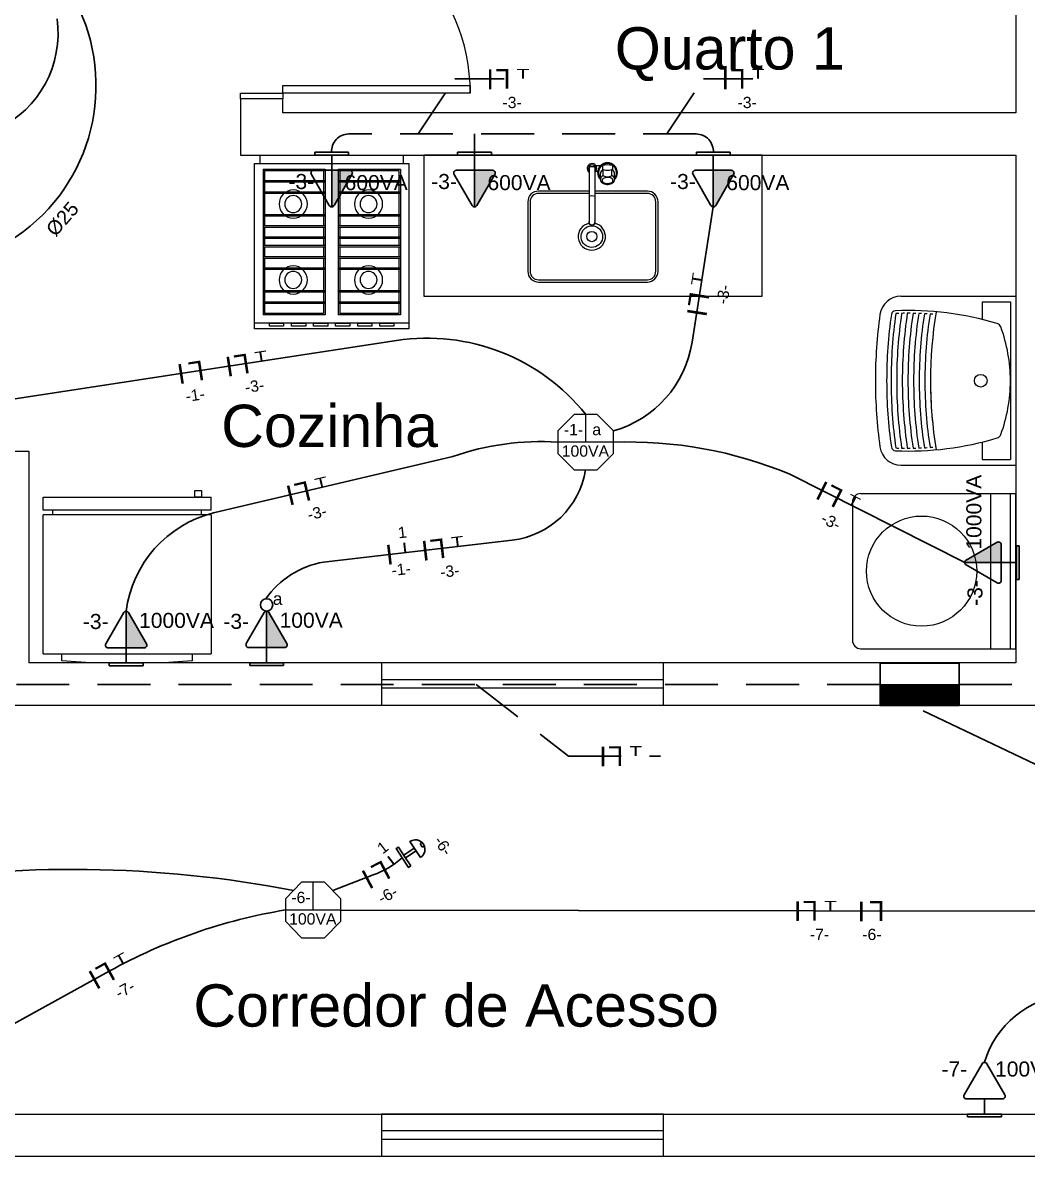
# Model space of a CAD drawing. Header units: millimetres. Extents: x 40 to 176, y -32 to 59.
# Drawn here: x 63.749 to 67.311, y 5.882 to 9.902 of the extents above; entities that cross this region are included whole.
import ezdxf
from ezdxf.enums import TextEntityAlignment as Align

# ---------------------------------------------------------------- set-up
doc = ezdxf.new("R2010")
doc.units = ezdxf.units.MM
doc.linetypes.add('HIDDEN', pattern=[0.375, 0.25, -0.125])
doc.layers.get('0').update_dxf_attribs({"lineweight": 30})
for name, color, linetype in [('1 - Circuitos', 7, 'Continuous'), ('22 - Textos', 7, 'Continuous'), ('5 - Identificadores', 7, 'Continuous'), ('7 - Eletroduto', 6, 'Continuous'), ('8 - Pontos de iluminação', 5, 'Continuous'), ('9 - Pontos de Tomadas', 240, 'Continuous')]:
    doc.layers.add(name, color=color, linetype=linetype)
for name, color, linetype, lineweight in [('21 - Portas', 251, 'Continuous', 9), ('3 - Cozinha', 160, 'Continuous', 20), ('4 - Edificação', 8, 'Continuous', 20), ('6 - Legenda', 7, 'Continuous', 25)]:
    doc.layers.add(name, color=color, linetype=linetype, lineweight=lineweight)
doc.styles.add('Arial0', font='arial.ttf', dxfattribs={"height": 3.14658})
doc.styles.add('SEACAD_Arial', font='arial.ttf')
doc.styles.get("Standard").update_dxf_attribs({"font": 'arial.ttf'})
doc.styles.add('TEXTO_NOMEQUADRO', font='arial.ttf')

# ---------------------------------------------------------------- blocks, each defined once
blk = doc.blocks.new('CO-F4PB')
for p, q in [((0.2535, 0), (-0.2535, 0)), ((0.2535, 0), (-0.2535, 0)), ((-0.2535, 0), (-0.2535, -0.03)), ((0.2535, -0.03), (0.2535, 0)), ((-0.2735, -0.03), (-0.2735, -0.596)), ((0.2735, -0.03), (-0.2735, -0.03)), ((0.2735, -0.596), (0.2735, -0.03)), ((-0.2435, -0.05), (-0.2435, -0.566)), ((-0.0235, -0.05), (-0.2435, -0.05)), ((-0.0285, -0.055), (-0.2385, -0.055)), ((-0.2385, -0.055), (-0.2385, -0.09)), ((-0.0285, -0.055), (-0.0285, -0.09)), ((-0.0235, -0.05), (-0.0235, -0.566)), ((0.0235, -0.05), (0.0235, -0.566)), ((0.2435, -0.05), (0.0235, -0.05)), ((0.2385, -0.055), (0.0285, -0.055)), ((0.0285, -0.055), (0.0285, -0.09)), ((0.2385, -0.055), (0.2385, -0.09)), ((0.2435, -0.05), (0.2435, -0.566)), ((-0.0235, -0.09), (-0.2435, -0.09)), ((-0.0235, -0.095), (-0.2435, -0.095)), ((-0.2385, -0.095), (-0.2385, -0.13)), ((-0.0285, -0.095), (-0.0285, -0.13)), ((0.2435, -0.09), (0.0235, -0.09)), ((0.2435, -0.095), (0.0235, -0.095)), ((0.0285, -0.095), (0.0285, -0.13)), ((0.2385, -0.095), (0.2385, -0.13)), ((-0.0235, -0.13), (-0.2435, -0.13)), ((-0.0235, -0.135), (-0.2435, -0.135)), ((-0.2385, -0.135), (-0.2385, -0.21)), ((-0.0285, -0.135), (-0.0285, -0.21)), ((0.2435, -0.13), (0.0235, -0.13)), ((0.2435, -0.135), (0.0235, -0.135)), ((0.0285, -0.135), (0.0285, -0.21)), ((0.2385, -0.135), (0.2385, -0.21)), ((-0.0235, -0.21), (-0.2435, -0.21)), ((-0.0235, -0.215), (-0.2435, -0.215)), ((-0.2385, -0.215), (-0.2385, -0.25)), ((-0.0285, -0.215), (-0.0285, -0.25)), ((0.2435, -0.21), (0.0235, -0.21)), ((0.2435, -0.215), (0.0235, -0.215)), ((0.0285, -0.215), (0.0285, -0.25)), ((0.2385, -0.215), (0.2385, -0.25)), ((-0.0235, -0.25), (-0.2435, -0.25)), ((-0.0235, -0.255), (-0.2435, -0.255)), ((-0.2385, -0.255), (-0.2385, -0.29)), ((-0.0285, -0.255), (-0.0285, -0.29)), ((0.2435, -0.25), (0.0235, -0.25)), ((0.2435, -0.255), (0.0235, -0.255)), ((0.0285, -0.255), (0.0285, -0.29)), ((0.2385, -0.255), (0.2385, -0.29)), ((-0.0235, -0.29), (-0.2435, -0.29)), ((-0.0235, -0.295), (-0.2435, -0.295)), ((-0.2435, -0.321), (-0.0235, -0.321)), ((-0.2385, -0.295), (-0.2385, -0.321)), ((-0.0285, -0.295), (-0.0285, -0.321)), ((0.2435, -0.29), (0.0235, -0.29)), ((0.2435, -0.295), (0.0235, -0.295)), ((0.0235, -0.321), (0.2435, -0.321)), ((0.0285, -0.295), (0.0285, -0.321)), ((0.2385, -0.295), (0.2385, -0.321)), ((-0.2435, -0.326), (-0.0235, -0.326)), ((-0.2435, -0.361), (-0.0235, -0.361)), ((-0.2385, -0.326), (-0.2385, -0.361)), ((-0.0285, -0.326), (-0.0285, -0.361)), ((0.0235, -0.326), (0.2435, -0.326)), ((0.0235, -0.361), (0.2435, -0.361)), ((0.0285, -0.326), (0.0285, -0.361)), ((0.2385, -0.326), (0.2385, -0.361)), ((-0.2435, -0.366), (-0.0235, -0.366)), ((-0.2435, -0.401), (-0.0235, -0.401)), ((-0.2385, -0.366), (-0.2385, -0.401)), ((-0.0285, -0.366), (-0.0285, -0.401)), ((0.0235, -0.366), (0.2435, -0.366)), ((0.0235, -0.401), (0.2435, -0.401)), ((0.0285, -0.366), (0.0285, -0.401)), ((0.2385, -0.366), (0.2385, -0.401)), ((-0.2435, -0.406), (-0.0235, -0.406)), ((-0.2385, -0.406), (-0.2385, -0.481)), ((-0.0285, -0.406), (-0.0285, -0.481)), ((0.0235, -0.406), (0.2435, -0.406)), ((0.0285, -0.406), (0.0285, -0.481)), ((0.2385, -0.406), (0.2385, -0.481)), ((-0.2435, -0.481), (-0.0235, -0.481)), ((0.0235, -0.481), (0.2435, -0.481)), ((-0.2435, -0.486), (-0.0235, -0.486)), ((-0.2435, -0.521), (-0.0235, -0.521)), ((-0.2385, -0.486), (-0.2385, -0.521)), ((-0.0285, -0.486), (-0.0285, -0.521)), ((0.0235, -0.486), (0.2435, -0.486)), ((0.0235, -0.521), (0.2435, -0.521)), ((0.0285, -0.486), (0.0285, -0.521)), ((0.2385, -0.486), (0.2385, -0.521)), ((-0.2435, -0.526), (-0.0235, -0.526)), ((-0.2385, -0.526), (-0.2385, -0.561)), ((-0.2385, -0.561), (-0.0285, -0.561)), ((-0.0285, -0.526), (-0.0285, -0.561)), ((0.0235, -0.526), (0.2435, -0.526)), ((0.0285, -0.526), (0.0285, -0.561)), ((0.0285, -0.561), (0.2385, -0.561)), ((0.2385, -0.526), (0.2385, -0.561)), ((-0.2735, -0.596), (0.2735, -0.596)), ((-0.2735, -0.596), (-0.2735, -0.616)), ((-0.2435, -0.566), (-0.0235, -0.566)), ((0.0235, -0.566), (0.2435, -0.566)), ((0.2735, -0.616), (0.2735, -0.596)), ((-0.2735, -0.616), (0.2735, -0.616))]:
    blk.add_line(p, q)
for points in [[(-0.2204, -0.606), (-0.1704, -0.606), (-0.1704, -0.596), (-0.2204, -0.596)], [(-0.1422, -0.606), (-0.0922, -0.606), (-0.0922, -0.596), (-0.1422, -0.596)], [(-0.0641, -0.606), (-0.0141, -0.606), (-0.0141, -0.596), (-0.0641, -0.596)], [(0.0141, -0.606), (0.0641, -0.606), (0.0641, -0.596), (0.0141, -0.596)], [(0.0922, -0.606), (0.1422, -0.606), (0.1422, -0.596), (0.0922, -0.596)], [(0.1704, -0.606), (0.2204, -0.606), (0.2204, -0.596), (0.1704, -0.596)]]:
    blk.add_lwpolyline(points, close=True)
for centre, radius in [((-0.1308, -0.1735), 0.05), ((-0.1308, -0.1735), 0.03), ((0.1362, -0.1735), 0.05), ((0.1362, -0.1735), 0.03), ((-0.1308, -0.4425), 0.05), ((0.1362, -0.4425), 0.05), ((-0.1308, -0.4425), 0.03), ((0.1362, -0.4425), 0.03)]:
    blk.add_circle(centre, radius)
blk = doc.blocks.new('DUPLEX320PL')
for p, q in [((-0.058, -0.1246), (-0.058, -0.6181)), ((-0.058, -0.1246), (0.538, -0.1246)), ((0.538, -0.6181), (0.538, -0.1246)), ((0.538, -0.6181), (-0.058, -0.6181)), ((0.538, -0.6338), (-0.058, -0.6338)), ((-0.058, -0.6338), (-0.058, -0.6799)), ((-0.023, -0.6181), (-0.023, -0.6338)), ((0.503, -0.6338), (0.503, -0.6181)), ((0.538, -0.6338), (0.538, -0.6799)), ((-0.058, -0.6799), (0.538, -0.6799))]:
    blk.add_line(p, q)
blk.add_lwpolyline([(0.4713, -0.1246), (0.4713, -0.1005), (0.3713, -0.0932), (0.1087, -0.0932), (0.0087, -0.1005), (0.0087, -0.1246)])
blk.add_lwpolyline([(0.4797, -0.6799), (0.4797, -0.7042), (0.5039, -0.7042), (0.5039, -0.6799)], close=True)
blk = doc.blocks.new('TANQUE-02')
for p, q in [((-0.2995, 0), (0.2995, 0)), ((-0.2995, -0.4081), (-0.2995, 0)), ((0.2995, -0.4081), (0.2995, 0)), ((-0.2795, -0.02), (0.2795, -0.02)), ((-0.2795, -0.12), (-0.2795, -0.02)), ((0.2795, -0.12), (0.2795, -0.02)), ((-0.2795, -0.12), (-0.2174, -0.12)), ((0.2174, -0.12), (0.2795, -0.12))]:
    blk.add_line(p, q)
blk.add_circle((0, -0.1252), 0.0225)
for centre, radius, start, end in [((0, -0.5709), 0.5511, 90, 110.2384), ((0, -0.5709), 0.5511, 69.7616, 90), ((0.8453, -0.3818), 1.0945, 163.278, 182.4053), ((-0.1837, -0.0726), 0.02, 110.2384, 163.278), ((0.1837, -0.0726), 0.02, 16.722, 69.7616), ((-0.8453, -0.3818), 1.0945, 357.5947, 16.722), ((0, 1.2149), 1.518, 260.7226, 279.2774), ((0.8453, -0.3818), 1.0845, 176.4604, 176.9911), ((0.8453, -0.3818), 1.0845, 175.4, 175.93), ((0, 1.2149), 1.538, 261.1569, 270), ((0, 1.2149), 1.518, 270, 279.2774), ((0, 1.2149), 1.538, 270, 278.8431), ((-0.8453, -0.3818), 1.0845, 4.07, 4.6), ((-0.8453, -0.3818), 1.0845, 3.0089, 3.5396), ((0.8453, -0.3818), 1.0845, 178.5864, 179.1193), ((0.8453, -0.3818), 1.0845, 177.5224, 178.0541), ((0, 1.2149), 1.578, 261.3053, 270), ((0, 1.2149), 1.558, 261.2252, 270), ((0, 1.2149), 1.558, 270, 278.7748), ((0, 1.2149), 1.578, 270, 278.6947), ((-0.8453, -0.3818), 1.0845, 1.9459, 2.4776), ((-0.8453, -0.3818), 1.0845, 0.8807, 1.4136), ((0.8453, -0.3818), 1.0845, 179.6527, 180.1868), ((0, 1.2149), 1.618, 261.4997, 270), ((0.8453, -0.3818), 1.0845, 180.7216, 181.2572), ((0, 1.2149), 1.598, 261.3969, 270), ((0, 1.2149), 1.598, 270, 278.6031), ((0, 1.2149), 1.618, 270, 278.5003), ((-0.8453, -0.3818), 1.0845, 358.7428, 359.2784), ((-0.8453, -0.3818), 1.0845, 359.8132, 0.3473), ((-0.2245, -0.4081), 0.075, 180, 262.0805), ((-0.2332, -0.4271), 0.015, 182.4053, 261.8717), ((0, 1.2149), 1.638, 261.6133, 270), ((0.8453, -0.3818), 1.0845, 181.7934, 182.3305), ((0, 1.2149), 1.658, 261.7373, 270), ((0, 1.2058), 1.6644, 261.8717, 270), ((0, 1.2149), 1.638, 270, 278.3867), ((0, 1.2149), 1.658, 270, 278.2627), ((0, 1.2058), 1.6644, 270, 278.1283), ((0.2245, -0.4081), 0.075, 277.9195, 0), ((0.2332, -0.4271), 0.015, 278.1283, 357.5947), ((-0.8453, -0.3818), 1.0845, 357.6695, 358.2066), ((0, 1.2058), 1.7044, 262.0805, 270), ((0, 1.2058), 1.7044, 270, 277.9195)]:
    blk.add_arc(centre, radius, start, end)
blk = doc.blocks.new('A$C1AD15EB6')
for p, q in [((0.55, 0.58), (0, 0.58)), ((0, 0.03), (0, 0.58)), ((0.55, 0.03), (0.55, 0.58)), ((0.55, 0.5606), (0, 0.5606)), ((0.55, 0.4906), (0, 0.4906)), ((0.03, 0), (0.52, 0))]:
    blk.add_line(p, q)
for centre, start, end in [((0.03, 0.03), 180, 270), ((0.52, 0.03), 270, 0)]:
    blk.add_arc(centre, 0.03, start, end)
blk = doc.blocks.new('CUBA-COZ-02')
for p, q in [((-0.0095, 0.2452), (-0.0095, 0.2275)), ((0.0105, 0.2452), (0.0105, 0.2275)), ((0.0146, 0.2516), (0.031, 0.2516)), ((0.0379, 0.2522), (0.0379, 0.2367)), ((0.0731, 0.2522), (0.0731, 0.2367)), ((-0.0095, 0.2275), (-0.0095, 0.0565)), ((0.0105, 0.2275), (0.0105, 0.0565)), ((0.0146, 0.2316), (0.0209, 0.2316)), ((0.0305, 0.2026), (0.0305, 0.2242)), ((0.0399, 0.2163), (0.0399, 0.2377)), ((0.0712, 0.2163), (0.0712, 0.2377)), ((0.0805, 0.2026), (0.0805, 0.2242)), ((-0.0095, 0.0565), (-0.0095, 0.0516)), ((0.0105, 0.0565), (0.0105, 0.0516))]:
    blk.add_line(p, q)
for points in [[(-0.0095, 0.1611), (-0.1889, 0.1611, 0.414214), (-0.2269, 0.1231), (-0.2269, -0.1231, 0.414214), (-0.1889, -0.1611), (0.1969, -0.1611, 0.414214), (0.2349, -0.1231), (0.2349, 0.1231, 0.414214), (0.1969, 0.1611), (0.0105, 0.1611)], [(-0.0095, 0.1531), (-0.1889, 0.1531, 0.414214), (-0.2189, 0.1231), (-0.2189, -0.1231, 0.414214), (-0.1889, -0.1531), (0.1969, -0.1531, 0.414214), (0.2269, -0.1231), (0.2269, 0.1231, 0.414214), (0.1969, 0.1531), (0.0105, 0.1531)]]:
    blk.add_lwpolyline(points, format="xyb")
blk.add_lwpolyline([(0.0105, 0.0367, -7.502529), (-0.0095, 0.037, -0.133288)], format="xyb", close=True)
at = {"linetype": 'Continuous'}
for points in [[(0.0391, 0.2375, 0), (0.0361, 0.2353, 0), (0.0337, 0.2328, 0), (0.032, 0.2301, 0), (0.0309, 0.2272, 0), (0.0305, 0.2242, 0)], [(0.0389, 0.2157, 0), (0.0359, 0.2135, 0), (0.0335, 0.2109, 0), (0.0318, 0.2081, 0), (0.0308, 0.2052, 0), (0.0305, 0.2021, 0)], [(0.0305, 0.2021, 0), (0.0311, 0.1989, 0), (0.0324, 0.1959, 0), (0.0345, 0.193, 0), (0.0373, 0.1905, 0), (0.0407, 0.1884, 0), (0.0446, 0.1867, 0), (0.0488, 0.1856, 0), (0.0533, 0.185, 0), (0.0578, 0.185, 0), (0.0623, 0.1856, 0), (0.0665, 0.1867, 0), (0.0704, 0.1884, 0), (0.0738, 0.1905, 0), (0.0766, 0.193, 0), (0.0786, 0.1959, 0), (0.08, 0.1989, 0), (0.0805, 0.2021, 0)], [(0.075, 0.199, 0), (0.0746, 0.2011, 0), (0.0734, 0.2032, 0), (0.0715, 0.2051, 0), (0.0689, 0.2067, 0), (0.0658, 0.208, 0), (0.0623, 0.209, 0), (0.0585, 0.2095, 0), (0.0545, 0.2096, 0), (0.0506, 0.2093, 0), (0.0469, 0.2085, 0), (0.0436, 0.2074, 0), (0.0407, 0.2059, 0), (0.0385, 0.2041, 0), (0.0369, 0.2022, 0), (0.0362, 0.2, 0), (0.0362, 0.1979, 0), (0.0369, 0.1958, 0), (0.0385, 0.1938, 0), (0.0407, 0.192, 0), (0.0436, 0.1905, 0), (0.0469, 0.1894, 0), (0.0506, 0.1886, 0), (0.0545, 0.1883, 0), (0.0585, 0.1884, 0), (0.0623, 0.1889, 0), (0.0658, 0.1899, 0), (0.0689, 0.1912, 0), (0.0715, 0.1928, 0), (0.0734, 0.1947, 0), (0.0746, 0.1968, 0), (0.075, 0.199, 0)], [(0.0805, 0.2242, 0), (0.0802, 0.2272, 0), (0.0791, 0.2301, 0), (0.0773, 0.2328, 0), (0.0749, 0.2353, 0), (0.0719, 0.2375, 0)], [(0.0805, 0.2026, 0), (0.0802, 0.2055, 0), (0.0791, 0.2084, 0), (0.0774, 0.2111, 0), (0.0751, 0.2136, 0), (0.0722, 0.2157, 0)]]:
    blk.add_polyline3d(points, dxfattribs=at)
blk.add_circle((0, 0), 0.0182)
for centre, radius, start, end in [((0.0005, 0.2416), 0.0173, 35.4187, 234.5813), ((0.0005, 0.2416), 0.0126, 322.2518, 217.7482), ((0.0005, 0.2242), 0.0233, 64.5555, 115.4445), ((0.0005, 0.2416), 0.0173, 324.5813, 35.4187), ((0.0555, 0.2266), 0.035, 315.5647, 224.4353), ((0.0555, 0.2266), 0.032, 321.3752, 218.6248), ((0.0555, 0.1725), 0.0816, 77.5382, 102.4618), ((0.0005, 0.2416), 0.0173, 305.4187, 324.5813), ((0.04, 0.214), 0.002, 63.9749, 122.1559), ((0.0401, 0.2358), 0.002, 74.314, 121.5675), ((0.0555, 0.2905), 0.0549, 254.3139, 285.6861), ((0.0555, 0.2459), 0.0335, 243.9749, 296.0251), ((0.0711, 0.214), 0.002, 57.8441, 116.0251), ((0.0709, 0.2358), 0.002, 58.4325, 105.6861), ((0.0005, 0.1207), 0.0233, 64.5555, 115.4445), ((0, 0), 0.0482, 101.3439, 77.3856), ((0.0005, 0.0516), 0.0112, 153.7208, 26.2792), ((0.0005, 0.0516), 0.01, 180, 0)]:
    blk.add_arc(centre, radius, start, end)
blk = doc.blocks.new('LAMPADA_TETO')
at = {"layer": '8 - Pontos de iluminação', "color": 5, "linetype": 'Continuous', "lineweight": 15, "true_color": 0x000005}
blk.add_lwpolyline([(0.0401, 0.0986), (-0.0412, 0.0986), (-0.0986, 0.0401), (-0.0986, -0.0395), (-0.0412, -0.098), (0.0401, -0.098), (0.0986, -0.0395), (0.0986, 0.0401)], close=True, dxfattribs=at)
for points in [[(0, 0), (0, 0.0986), (0, 0.0986)], [(0.0986, 0), (-0.0986, 0), (-0.0986, 0)]]:
    blk.add_lwpolyline(points, dxfattribs=at)
at = {"layer": '5 - Identificadores', "ltscale": 0.8}
blk.add_attdef('-N-', (-0.0775, 0.0247), '', height=0.04, dxfattribs=at)
at = {"layer": '5 - Identificadores', "ltscale": 0.8, "flags": 4}
blk.add_attdef('I', (0.0233, 0.025), '', height=0.04, dxfattribs=at)
blk.add_attdef('S-VA', text='', height=0.04, dxfattribs=at).set_placement((-0.0012, -0.0514), align=Align.CENTER)
blk = doc.blocks.new('TOMADA MEDIA')
at = {"layer": '9 - Pontos de Tomadas'}
h = blk.add_hatch(color=256, dxfattribs=at)
h.dxf.hatch_style = 1
h.paths.add_polyline_path([(0.0084, 0.1784, 0.268035), (0, 0.1833), (0, 0.0536), (0.0636, 0.0536, 0.577243), (0.072, 0.0682)])
for p, q in [((-0.072, 0.0682), (-0.0084, 0.1784)), ((-0.0084, 0.1784), (-0.072, 0.0682)), ((-0.0084, 0.1784), (-0.072, 0.0682)), ((0, 0.0536), (0, 0.1833)), ((0.072, 0.0682), (0.0084, 0.1784)), ((-0.0636, 0.0536), (0.0636, 0.0536)), ((0, 0.0536), (0, 0)), ((-0.06, -0.01), (-0.06, 0)), ((-0.06, 0), (0, 0)), ((0, 0), (0.06, 0)), ((0.06, 0), (0.06, -0.01)), ((0.06, -0.01), (-0.06, -0.01))]:
    blk.add_line(p, q, dxfattribs=at)
for centre, start, end in [((0, 0.1735), 29.9816, 150.0184), ((-0.0636, 0.0634), 150.0184, 270), ((0.0636, 0.0634), 270, 29.9816)]:
    blk.add_arc(centre, 0.00975, start, end, dxfattribs=at)
at = {"layer": '5 - Identificadores', "color": 7, "style": 'Arial0'}
for tag, p in [('-N-', (-0.1533, 0.1203)), ('VA', (0.046, 0.1242))]:
    blk.add_attdef(tag, p, '', height=0.0534, dxfattribs=at)
blk = doc.blocks.new('CIRCUITO_TOMADA')
at = {"layer": '1 - Circuitos', "color": 1}
blk.add_attdef('I', (-0.074, -0.0364), '', height=0.07, dxfattribs=at)
at = {"layer": '1 - Circuitos', "color": 5}
blk.add_attdef('L', (0.0122, 0.035), '', height=0.07, rotation=180, dxfattribs=at)
at = {"layer": '1 - Circuitos', "color": 7, "width": 1.5}
blk.add_attdef('T', (0.0337, 0.0003), '', height=0.035, dxfattribs=at)
at = {"layer": '5 - Identificadores', "ltscale": 0.8}
blk.add_attdef('-N-', (-0.0167, -0.1035), '', height=0.04, dxfattribs=at)
blk = doc.blocks.new('FASE_RETORNO')
at = {"layer": '1 - Circuitos', "color": 1}
blk.add_attdef('I', (-0.014, -0.0359), '', height=0.07, dxfattribs=at)
at = {"layer": '1 - Circuitos', "color": 3, "width": 1.5}
blk.add_attdef('I', (0.0462, 0.0004), '', height=0.035, dxfattribs=at)
at = {"layer": '5 - Identificadores', "ltscale": 0.8}
for tag, p in [('R', (0.0387, 0.0527)), ('-N-', (0.0004, -0.0772))]:
    blk.add_attdef(tag, p, '', height=0.04, dxfattribs=at)
blk = doc.blocks.new('CIRCUITO_LAMPADA')
at = {"layer": '1 - Circuitos', "color": 1}
blk.add_attdef('I', (-0.0831, -0.0365), '', height=0.07, dxfattribs=at)
at = {"layer": '1 - Circuitos', "color": 5}
blk.add_attdef('L', (0.0125, 0.035), '', height=0.07, rotation=180, dxfattribs=at)
at = {"layer": '5 - Identificadores', "ltscale": 0.8}
blk.add_attdef('-N-', (-0.066, -0.103), '', height=0.04, dxfattribs=at)
blk = doc.blocks.new('TOMADA BAIXA')
at = {"layer": '9 - Pontos de Tomadas'}
for p, q in [((-0.072, 0.0682), (-0.0084, 0.1784)), ((-0.0084, 0.1784), (-0.072, 0.0682)), ((-0.0084, 0.1784), (-0.072, 0.0682)), ((0.072, 0.0682), (0.0084, 0.1784)), ((-0.0636, 0.0536), (0.0636, 0.0536)), ((0, 0.0536), (0, 0)), ((-0.06, -0.01), (-0.06, 0)), ((-0.06, 0), (0, 0)), ((0, 0), (0.06, 0)), ((0.06, 0), (0.06, -0.01)), ((0.06, -0.01), (-0.06, -0.01))]:
    blk.add_line(p, q, dxfattribs=at)
for centre, start, end in [((0, 0.1735), 29.9816, 150.0184), ((-0.0636, 0.0634), 150.0184, 270), ((0.0636, 0.0634), 270, 29.9816)]:
    blk.add_arc(centre, 0.00975, start, end, dxfattribs=at)
at = {"layer": '5 - Identificadores', "color": 7, "style": 'Arial0'}
for tag, p in [('-N-', (-0.1524, 0.1329)), ('VA', (0.0376, 0.1329))]:
    blk.add_attdef(tag, p, '', height=0.0534, dxfattribs=at)
blk = doc.blocks.new('SENSOR_DE_PRESENCA')
at = {"layer": '8 - Pontos de iluminação'}
for p, q in [((-0.006, -0.0546), (-0.006, -0.01)), ((0.006, -0.0546), (0.006, -0.01))]:
    blk.add_line(p, q, dxfattribs=at)
blk.add_lwpolyline([(0.04, -0.01), (0.04, 0), (0, 0), (-0.04, 0), (-0.04, -0.01), (0, -0.01)], close=True, dxfattribs=at)
blk.add_lwpolyline([(0.0336, -0.0546), (-0.0336, -0.0546, 1.045949)], format="xyb", close=True, dxfattribs=at)
blk.add_arc((0, -0.0897), 0.01, 8.5544, 171.4456, dxfattribs=at)
at = {"layer": '5 - Identificadores', "ltscale": 0.8}
blk.add_attdef('-1-', (0.009, -0.1258), '', height=0.04, dxfattribs=at)
blk = doc.blocks.new('ELETODUTO')
at = {"layer": '6 - Legenda', "color": 142}
blk.add_attdef('Ø25', (-0.0734, -0.0854), '', height=0.05, dxfattribs=at)

msp = doc.modelspace()

# ---------------------------------------------------------------- linework, layer by layer
at = {"layer": '21 - Portas'}
for p, q in [((66.0208, 7.5723), (65.0208, 7.5723)), ((66.0208, 7.5423), (65.0208, 7.5423)), ((66.0208, 5.9723), (65.0208, 5.9723)), ((66.0208, 5.9423), (65.0208, 5.9423))]:
    msp.add_line(p, q, dxfattribs=at)
for points in [[(64.6708, 9.6323), (64.5208, 9.6323), (64.5208, 9.6523), (64.6708, 9.6523)], [(64.6708, 9.6523), (64.6708, 9.6786), (65.3358, 9.6786), (65.3358, 9.6523)], [(66.0208, 7.6323), (65.0208, 7.6323), (65.0208, 7.4823), (66.0208, 7.4823)], [(66.0208, 6.0323), (65.0208, 6.0323), (65.0208, 5.8823), (66.0208, 5.8823)]]:
    msp.add_lwpolyline(points, close=True, dxfattribs=at)
msp.add_arc((64.6708, 9.6523), 0.665, 360, 90, dxfattribs=at)
at = {"layer": '3 - Cozinha'}
msp.add_lwpolyline([(65.1708, 8.9323), (66.3708, 8.9323), (66.3708, 9.4323), (65.1708, 9.4323)], close=True, dxfattribs=at)
msp.add_circle((66.9361, 7.9573), 0.1953, dxfattribs=at)
at = {"layer": '4 - Edificação'}
for p, q in [((67.2708, 12.7323), (67.2708, 9.5823)), ((64.6708, 9.6323), (64.5208, 9.6323)), ((64.5208, 9.6323), (64.5208, 9.4323)), ((64.6708, 9.5823), (64.6708, 9.6323)), ((67.2708, 9.5823), (64.6708, 9.5823)), ((64.5208, 9.4323), (67.2708, 9.4323)), ((67.2708, 9.4323), (67.2708, 7.6323)), ((61.6208, 8.3823), (63.7708, 8.3823)), ((63.7708, 8.3823), (63.7708, 7.6323)), ((67.2708, 7.6323), (63.7708, 7.6323)), ((63.6208, 7.4823), (70.5408, 7.4823)), ((61.6708, 6.0323), (73.7708, 6.0323)), ((55.6708, 5.8823), (80.4208, 5.8823))]:
    msp.add_line(p, q, dxfattribs=at)
at = {"layer": '4 - Edificação', "color": 252}
msp.add_lwpolyline([(53.5708, 5.8823), (80.5708, 5.8823), (80.5708, 13.8823), (53.5708, 13.8823)], close=True, dxfattribs=at)
at = {"layer": '7 - Eletroduto', "linetype": 'HIDDEN', "ltscale": 0.7}
for p, q in [((65.1509, 9.5073), (65.2805, 9.7025)), ((65.2805, 9.7025), (65.5553, 9.7025)), ((66.0332, 9.5073), (66.1628, 9.7025)), ((66.1628, 9.7025), (66.4375, 9.7025))]:
    msp.add_line(p, q, dxfattribs=at)
at = {"layer": '7 - Eletroduto', "linetype": 'HIDDEN', "ltscale": 0.75}
for p, q in [((66.1368, 9.5073), (64.9043, 9.5073)), ((66.789, 7.5558), (62.7176, 7.5558)), ((65.3568, 7.5558), (65.6837, 7.3015)), ((67.0691, 7.5558), (70.3958, 7.5558)), ((65.6837, 7.3015), (66.0107, 7.3015))]:
    msp.add_line(p, q, dxfattribs=at)
at = {"layer": '7 - Eletroduto'}
for p, q in [((65.3506, 9.4323), (65.3506, 9.5073)), ((66.789, 7.5545), (67.0691, 7.5545)), ((64.8772, 6.7555), (67.6644, 6.7507))]:
    msp.add_line(p, q, dxfattribs=at)
at = {"layer": '7 - Eletroduto', "linetype": 'Continuous'}
for p, q in [((66.789, 7.5536), (66.7898, 7.5545)), ((66.789, 7.5526), (66.7908, 7.5545)), ((66.789, 7.5517), (66.7918, 7.5545)), ((66.789, 7.5507), (66.7928, 7.5545)), ((66.789, 7.5497), (66.7938, 7.5545)), ((66.789, 7.5487), (66.7948, 7.5545)), ((66.789, 7.5477), (66.7958, 7.5545)), ((66.789, 7.5467), (66.7968, 7.5545)), ((66.789, 7.5457), (66.7978, 7.5545)), ((66.789, 7.5447), (66.7988, 7.5545)), ((66.789, 7.5437), (66.7997, 7.5545)), ((66.789, 7.5427), (66.8007, 7.5545)), ((66.789, 7.5418), (66.8017, 7.5545)), ((66.789, 7.5408), (66.8027, 7.5545)), ((66.789, 7.5398), (66.8037, 7.5545)), ((66.789, 7.5388), (66.8047, 7.5545)), ((66.789, 7.5378), (66.8057, 7.5545)), ((66.789, 7.5368), (66.8067, 7.5545)), ((66.789, 7.5358), (66.8077, 7.5545)), ((66.789, 7.5348), (66.8087, 7.5545)), ((66.789, 7.5338), (66.8097, 7.5545)), ((66.789, 7.5328), (66.8106, 7.5545)), ((66.789, 7.5318), (66.8116, 7.5545)), ((66.789, 7.5309), (66.8126, 7.5545)), ((66.789, 7.5299), (66.8136, 7.5545)), ((66.789, 7.5289), (66.8146, 7.5545)), ((66.789, 7.5279), (66.8156, 7.5545)), ((66.789, 7.5269), (66.8166, 7.5545)), ((66.789, 7.5259), (66.8176, 7.5545)), ((66.789, 7.5249), (66.8186, 7.5545)), ((66.789, 7.5239), (66.8196, 7.5545)), ((66.789, 7.5229), (66.8205, 7.5545)), ((66.789, 7.5219), (66.8215, 7.5545)), ((66.789, 7.521), (66.8225, 7.5545)), ((66.789, 7.52), (66.8235, 7.5545)), ((66.789, 7.519), (66.8245, 7.5545)), ((66.789, 7.518), (66.8255, 7.5545)), ((66.789, 7.517), (66.8265, 7.5545)), ((66.789, 7.516), (66.8275, 7.5545)), ((66.789, 7.515), (66.8285, 7.5545)), ((66.789, 7.514), (66.8295, 7.5545)), ((66.789, 7.513), (66.8304, 7.5545)), ((66.789, 7.512), (66.8314, 7.5545)), ((66.789, 7.5111), (66.8324, 7.5545)), ((66.789, 7.5101), (66.8334, 7.5545)), ((66.789, 7.5091), (66.8344, 7.5545)), ((66.789, 7.5081), (66.8354, 7.5545)), ((66.789, 7.5071), (66.8364, 7.5545)), ((66.789, 7.5061), (66.8374, 7.5545)), ((66.789, 7.5051), (66.8384, 7.5545)), ((66.789, 7.5041), (66.8394, 7.5545)), ((66.789, 7.5031), (66.8403, 7.5545)), ((66.789, 7.5021), (66.8413, 7.5545)), ((66.789, 7.5012), (66.8423, 7.5545)), ((66.789, 7.5002), (66.8433, 7.5545)), ((66.789, 7.4992), (66.8443, 7.5545)), ((66.789, 7.4982), (66.8453, 7.5545)), ((66.789, 7.4972), (66.8463, 7.5545)), ((66.789, 7.4962), (66.8473, 7.5545)), ((66.789, 7.4952), (66.8483, 7.5545)), ((66.789, 7.4942), (66.8493, 7.5545)), ((66.789, 7.4932), (66.8503, 7.5545)), ((66.789, 7.4922), (66.8512, 7.5545)), ((66.789, 7.4912), (66.8522, 7.5545)), ((66.789, 7.4903), (66.8532, 7.5545)), ((66.789, 7.4893), (66.8542, 7.5545)), ((66.789, 7.4883), (66.8552, 7.5545)), ((66.789, 7.4873), (66.8562, 7.5545)), ((66.789, 7.4863), (66.8572, 7.5545)), ((66.789, 7.4853), (66.8582, 7.5545)), ((66.789, 7.4843), (66.8592, 7.5545)), ((66.789, 7.4833), (66.8602, 7.5545)), ((66.789, 7.4823), (66.8611, 7.5545)), ((66.789, 7.4813), (66.8621, 7.5545)), ((66.7894, 7.4808), (66.8631, 7.5545)), ((66.7904, 7.4808), (66.8641, 7.5545)), ((66.7914, 7.4808), (66.8651, 7.5545)), ((66.7924, 7.4808), (66.8661, 7.5545)), ((66.7934, 7.4808), (66.8671, 7.5545)), ((66.7944, 7.4808), (66.8681, 7.5545)), ((66.7954, 7.4808), (66.8691, 7.5545)), ((66.7964, 7.4808), (66.8701, 7.5545)), ((66.7973, 7.4808), (66.871, 7.5545)), ((66.7983, 7.4808), (66.872, 7.5545)), ((66.7993, 7.4808), (66.873, 7.5545)), ((66.8003, 7.4808), (66.874, 7.5545)), ((66.8013, 7.4808), (66.875, 7.5545)), ((66.8023, 7.4808), (66.876, 7.5545)), ((66.8033, 7.4808), (66.877, 7.5545)), ((66.8043, 7.4808), (66.878, 7.5545)), ((66.8053, 7.4808), (66.879, 7.5545)), ((66.8063, 7.4808), (66.88, 7.5545)), ((66.8073, 7.4808), (66.8809, 7.5545)), ((66.8082, 7.4808), (66.8819, 7.5545)), ((66.8092, 7.4808), (66.8829, 7.5545)), ((66.8102, 7.4808), (66.8839, 7.5545)), ((66.8112, 7.4808), (66.8849, 7.5545)), ((66.8122, 7.4808), (66.8859, 7.5545)), ((66.8132, 7.4808), (66.8869, 7.5545)), ((66.8142, 7.4808), (66.8879, 7.5545)), ((66.8152, 7.4808), (66.8889, 7.5545)), ((66.8162, 7.4808), (66.8899, 7.5545)), ((66.8172, 7.4808), (66.8908, 7.5545)), ((66.8181, 7.4808), (66.8918, 7.5545)), ((66.8191, 7.4808), (66.8928, 7.5545)), ((66.8201, 7.4808), (66.8938, 7.5545)), ((66.8211, 7.4808), (66.8948, 7.5545)), ((66.8221, 7.4808), (66.8958, 7.5545)), ((66.8231, 7.4808), (66.8968, 7.5545)), ((66.8241, 7.4808), (66.8978, 7.5545)), ((66.8251, 7.4808), (66.8988, 7.5545)), ((66.8261, 7.4808), (66.8998, 7.5545)), ((66.8271, 7.4808), (66.9008, 7.5545)), ((66.828, 7.4808), (66.9017, 7.5545)), ((66.829, 7.4808), (66.9027, 7.5545)), ((66.83, 7.4808), (66.9037, 7.5545)), ((66.831, 7.4808), (66.9047, 7.5545)), ((66.832, 7.4808), (66.9057, 7.5545)), ((66.833, 7.4808), (66.9067, 7.5545)), ((66.834, 7.4808), (66.9077, 7.5545)), ((66.835, 7.4808), (66.9087, 7.5545)), ((66.836, 7.4808), (66.9097, 7.5545)), ((66.837, 7.4808), (66.9107, 7.5545)), ((66.8379, 7.4808), (66.9116, 7.5545)), ((66.8389, 7.4808), (66.9126, 7.5545)), ((66.8399, 7.4808), (66.9136, 7.5545)), ((66.8409, 7.4808), (66.9146, 7.5545)), ((66.8419, 7.4808), (66.9156, 7.5545)), ((66.8429, 7.4808), (66.9166, 7.5545)), ((66.8439, 7.4808), (66.9176, 7.5545)), ((66.8449, 7.4808), (66.9186, 7.5545)), ((66.8459, 7.4808), (66.9196, 7.5545)), ((66.8469, 7.4808), (66.9206, 7.5545)), ((66.8479, 7.4808), (66.9215, 7.5545)), ((66.8488, 7.4808), (66.9225, 7.5545)), ((66.8498, 7.4808), (66.9235, 7.5545)), ((66.8508, 7.4808), (66.9245, 7.5545)), ((66.8518, 7.4808), (66.9255, 7.5545)), ((66.8528, 7.4808), (66.9265, 7.5545)), ((66.8538, 7.4808), (66.9275, 7.5545)), ((66.8548, 7.4808), (66.9285, 7.5545)), ((66.8558, 7.4808), (66.9295, 7.5545)), ((66.8568, 7.4808), (66.9305, 7.5545)), ((66.8578, 7.4808), (66.9314, 7.5545)), ((66.8587, 7.4808), (66.9324, 7.5545)), ((66.8597, 7.4808), (66.9334, 7.5545)), ((66.8607, 7.4808), (66.9344, 7.5545)), ((66.8617, 7.4808), (66.9354, 7.5545)), ((66.8627, 7.4808), (66.9364, 7.5545)), ((66.8637, 7.4808), (66.9374, 7.5545)), ((66.8647, 7.4808), (66.9384, 7.5545)), ((66.8657, 7.4808), (66.9394, 7.5545)), ((66.8667, 7.4808), (66.9404, 7.5545)), ((66.8677, 7.4808), (66.9414, 7.5545)), ((66.8686, 7.4808), (66.9423, 7.5545)), ((66.8696, 7.4808), (66.9433, 7.5545)), ((66.8706, 7.4808), (66.9443, 7.5545)), ((66.8716, 7.4808), (66.9453, 7.5545)), ((66.8726, 7.4808), (66.9463, 7.5545)), ((66.8736, 7.4808), (66.9473, 7.5545)), ((66.8746, 7.4808), (66.9483, 7.5545)), ((66.8756, 7.4808), (66.9493, 7.5545)), ((66.8766, 7.4808), (66.9503, 7.5545)), ((66.8776, 7.4808), (66.9513, 7.5545)), ((66.8785, 7.4808), (66.9522, 7.5545)), ((66.8795, 7.4808), (66.9532, 7.5545)), ((66.8805, 7.4808), (66.9542, 7.5545)), ((66.8815, 7.4808), (66.9552, 7.5545)), ((66.8825, 7.4808), (66.9562, 7.5545)), ((66.8835, 7.4808), (66.9572, 7.5545)), ((66.8845, 7.4808), (66.9582, 7.5545)), ((66.8855, 7.4808), (66.9592, 7.5545)), ((66.8865, 7.4808), (66.9602, 7.5545)), ((66.8875, 7.4808), (66.9612, 7.5545)), ((66.8885, 7.4808), (66.9621, 7.5545)), ((66.8894, 7.4808), (66.9631, 7.5545)), ((66.8904, 7.4808), (66.9641, 7.5545)), ((66.8914, 7.4808), (66.9651, 7.5545)), ((66.8924, 7.4808), (66.9661, 7.5545)), ((66.8934, 7.4808), (66.9671, 7.5545)), ((66.8944, 7.4808), (66.9681, 7.5545)), ((66.8954, 7.4808), (66.9691, 7.5545)), ((66.8964, 7.4808), (66.9701, 7.5545)), ((66.8974, 7.4808), (66.9711, 7.5545)), ((66.8984, 7.4808), (66.972, 7.5545)), ((66.8993, 7.4808), (66.973, 7.5545)), ((66.9003, 7.4808), (66.974, 7.5545)), ((66.9013, 7.4808), (66.975, 7.5545)), ((66.9023, 7.4808), (66.976, 7.5545)), ((66.9033, 7.4808), (66.977, 7.5545)), ((66.9043, 7.4808), (66.978, 7.5545)), ((66.9053, 7.4808), (66.979, 7.5545)), ((66.9063, 7.4808), (66.98, 7.5545)), ((66.9073, 7.4808), (66.981, 7.5545)), ((66.9083, 7.4808), (66.982, 7.5545)), ((66.9092, 7.4808), (66.9829, 7.5545)), ((66.9102, 7.4808), (66.9839, 7.5545)), ((66.9112, 7.4808), (66.9849, 7.5545)), ((66.9122, 7.4808), (66.9859, 7.5545)), ((66.9132, 7.4808), (66.9869, 7.5545)), ((66.9142, 7.4808), (66.9879, 7.5545)), ((66.9152, 7.4808), (66.9889, 7.5545)), ((66.9162, 7.4808), (66.9899, 7.5545)), ((66.9172, 7.4808), (66.9909, 7.5545)), ((66.9182, 7.4808), (66.9919, 7.5545)), ((66.9191, 7.4808), (66.9928, 7.5545)), ((66.9201, 7.4808), (66.9938, 7.5545)), ((66.9211, 7.4808), (66.9948, 7.5545)), ((66.9221, 7.4808), (66.9958, 7.5545)), ((66.9231, 7.4808), (66.9968, 7.5545)), ((66.9241, 7.4808), (66.9978, 7.5545)), ((66.9251, 7.4808), (66.9988, 7.5545)), ((66.9261, 7.4808), (66.9998, 7.5545)), ((66.9271, 7.4808), (67.0008, 7.5545)), ((66.9281, 7.4808), (67.0018, 7.5545)), ((66.929, 7.4808), (67.0027, 7.5545)), ((66.93, 7.4808), (67.0037, 7.5545)), ((66.931, 7.4808), (67.0047, 7.5545)), ((66.932, 7.4808), (67.0057, 7.5545)), ((66.933, 7.4808), (67.0067, 7.5545)), ((66.934, 7.4808), (67.0077, 7.5545)), ((66.935, 7.4808), (67.0087, 7.5545)), ((66.936, 7.4808), (67.0097, 7.5545)), ((66.937, 7.4808), (67.0107, 7.5545)), ((66.938, 7.4808), (67.0117, 7.5545)), ((66.939, 7.4808), (67.0126, 7.5545)), ((66.9399, 7.4808), (67.0136, 7.5545)), ((66.9409, 7.4808), (67.0146, 7.5545)), ((66.9419, 7.4808), (67.0156, 7.5545)), ((66.9429, 7.4808), (67.0166, 7.5545)), ((66.9439, 7.4808), (67.0176, 7.5545)), ((66.9449, 7.4808), (67.0186, 7.5545)), ((66.9459, 7.4808), (67.0196, 7.5545)), ((66.9469, 7.4808), (67.0206, 7.5545)), ((66.9479, 7.4808), (67.0216, 7.5545)), ((66.9489, 7.4808), (67.0226, 7.5545)), ((66.9498, 7.4808), (67.0235, 7.5545)), ((66.9508, 7.4808), (67.0245, 7.5545)), ((66.9518, 7.4808), (67.0255, 7.5545)), ((66.9528, 7.4808), (67.0265, 7.5545)), ((66.9538, 7.4808), (67.0275, 7.5545)), ((66.9548, 7.4808), (67.0285, 7.5545)), ((66.9558, 7.4808), (67.0295, 7.5545)), ((66.9568, 7.4808), (67.0305, 7.5545)), ((66.9578, 7.4808), (67.0315, 7.5545)), ((66.9588, 7.4808), (67.0325, 7.5545)), ((66.9597, 7.4808), (67.0334, 7.5545)), ((66.9607, 7.4808), (67.0344, 7.5545)), ((66.9617, 7.4808), (67.0354, 7.5545)), ((66.9627, 7.4808), (67.0364, 7.5545)), ((66.9637, 7.4808), (67.0374, 7.5545)), ((66.9647, 7.4808), (67.0384, 7.5545)), ((66.9657, 7.4808), (67.0394, 7.5545)), ((66.9667, 7.4808), (67.0404, 7.5545)), ((66.9677, 7.4808), (67.0414, 7.5545)), ((66.9687, 7.4808), (67.0424, 7.5545)), ((66.9696, 7.4808), (67.0433, 7.5545)), ((66.9706, 7.4808), (67.0443, 7.5545)), ((66.9716, 7.4808), (67.0453, 7.5545)), ((66.9726, 7.4808), (67.0463, 7.5545)), ((66.9736, 7.4808), (67.0473, 7.5545)), ((66.9746, 7.4808), (67.0483, 7.5545)), ((66.9756, 7.4808), (67.0493, 7.5545)), ((66.9766, 7.4808), (67.0503, 7.5545)), ((66.9776, 7.4808), (67.0513, 7.5545)), ((66.9786, 7.4808), (67.0523, 7.5545)), ((66.9796, 7.4808), (67.0532, 7.5545)), ((66.9805, 7.4808), (67.0542, 7.5545)), ((66.9815, 7.4808), (67.0552, 7.5545)), ((66.9825, 7.4808), (67.0562, 7.5545)), ((66.9835, 7.4808), (67.0572, 7.5545)), ((66.9845, 7.4808), (67.0582, 7.5545)), ((66.9855, 7.4808), (67.0592, 7.5545)), ((66.9865, 7.4808), (67.0602, 7.5545)), ((66.9875, 7.4808), (67.0612, 7.5545)), ((66.9885, 7.4808), (67.0622, 7.5545)), ((66.9895, 7.4808), (67.0631, 7.5545)), ((66.9904, 7.4808), (67.0641, 7.5545)), ((66.9914, 7.4808), (67.0651, 7.5545)), ((66.9924, 7.4808), (67.0661, 7.5545)), ((66.9934, 7.4808), (67.0671, 7.5545)), ((66.9944, 7.4808), (67.0681, 7.5545)), ((66.9954, 7.4808), (67.0691, 7.5545)), ((66.9964, 7.4808), (67.0691, 7.5535)), ((66.9974, 7.4808), (67.0691, 7.5525)), ((66.9984, 7.4808), (67.0691, 7.5515)), ((66.9994, 7.4808), (67.0691, 7.5505)), ((67.0003, 7.4808), (67.0691, 7.5495)), ((67.0013, 7.4808), (67.0691, 7.5485)), ((67.0023, 7.4808), (67.0691, 7.5475)), ((67.0033, 7.4808), (67.0691, 7.5465)), ((67.0043, 7.4808), (67.0691, 7.5456)), ((67.0053, 7.4808), (67.0691, 7.5446)), ((67.0063, 7.4808), (67.0691, 7.5436)), ((67.0073, 7.4808), (67.0691, 7.5426)), ((67.0083, 7.4808), (67.0691, 7.5416)), ((67.0093, 7.4808), (67.0691, 7.5406)), ((67.0102, 7.4808), (67.0691, 7.5396)), ((67.0112, 7.4808), (67.0691, 7.5386)), ((67.0122, 7.4808), (67.0691, 7.5376)), ((67.0132, 7.4808), (67.0691, 7.5366)), ((67.0142, 7.4808), (67.0691, 7.5357)), ((67.0152, 7.4808), (67.0691, 7.5347)), ((67.0162, 7.4808), (67.0691, 7.5337)), ((67.0172, 7.4808), (67.0691, 7.5327)), ((67.0182, 7.4808), (67.0691, 7.5317)), ((67.0192, 7.4808), (67.0691, 7.5307)), ((67.0202, 7.4808), (67.0691, 7.5297)), ((67.0211, 7.4808), (67.0691, 7.5287)), ((67.0221, 7.4808), (67.0691, 7.5277)), ((67.0231, 7.4808), (67.0691, 7.5267)), ((67.0241, 7.4808), (67.0691, 7.5258)), ((67.0251, 7.4808), (67.0691, 7.5248)), ((67.0261, 7.4808), (67.0691, 7.5238)), ((67.0271, 7.4808), (67.0691, 7.5228)), ((67.0281, 7.4808), (67.0691, 7.5218)), ((67.0291, 7.4808), (67.0691, 7.5208)), ((67.0301, 7.4808), (67.0691, 7.5198)), ((67.031, 7.4808), (67.0691, 7.5188)), ((67.032, 7.4808), (67.0691, 7.5178)), ((67.033, 7.4808), (67.0691, 7.5168)), ((67.034, 7.4808), (67.0691, 7.5158)), ((67.035, 7.4808), (67.0691, 7.5149)), ((67.036, 7.4808), (67.0691, 7.5139)), ((67.037, 7.4808), (67.0691, 7.5129)), ((67.038, 7.4808), (67.0691, 7.5119)), ((67.039, 7.4808), (67.0691, 7.5109)), ((67.04, 7.4808), (67.0691, 7.5099)), ((67.0409, 7.4808), (67.0691, 7.5089)), ((67.0419, 7.4808), (67.0691, 7.5079)), ((67.0429, 7.4808), (67.0691, 7.5069)), ((67.0439, 7.4808), (67.0691, 7.5059)), ((67.0449, 7.4808), (67.0691, 7.505)), ((67.0459, 7.4808), (67.0691, 7.504)), ((67.0469, 7.4808), (67.0691, 7.503)), ((67.0479, 7.4808), (67.0691, 7.502)), ((67.0489, 7.4808), (67.0691, 7.501)), ((67.0499, 7.4808), (67.0691, 7.5)), ((67.0508, 7.4808), (67.0691, 7.499)), ((67.0518, 7.4808), (67.0691, 7.498)), ((67.0528, 7.4808), (67.0691, 7.497)), ((67.0538, 7.4808), (67.0691, 7.496)), ((67.0548, 7.4808), (67.0691, 7.4951)), ((67.0558, 7.4808), (67.0691, 7.4941)), ((67.0568, 7.4808), (67.0691, 7.4931)), ((67.0578, 7.4808), (67.0691, 7.4921)), ((67.0588, 7.4808), (67.0691, 7.4911)), ((67.0598, 7.4808), (67.0691, 7.4901)), ((67.0608, 7.4808), (67.0691, 7.4891)), ((67.0617, 7.4808), (67.0691, 7.4881)), ((67.0627, 7.4808), (67.0691, 7.4871)), ((67.0637, 7.4808), (67.0691, 7.4861)), ((67.0647, 7.4808), (67.0691, 7.4852)), ((67.0657, 7.4808), (67.0691, 7.4842)), ((67.0667, 7.4808), (67.0691, 7.4832)), ((67.0677, 7.4808), (67.0691, 7.4822)), ((67.0687, 7.4808), (67.0691, 7.4812))]:
    msp.add_line(p, q, dxfattribs=at)
at = {"layer": '7 - Eletroduto'}
for points in [[(62.6484, 8.4062), (63.7015, 9.1271, 0.380425), (63.9477, 9.9525, 9.011716)], [(63.1208, 9.3683, 0.343618), (63.269, 9.3304), (63.6598, 9.5256, 0.328108), (63.8704, 9.9158, -2.07484)], [(66.1968, 9.249), (66.1224, 8.7694, -0.293063), (65.8438, 8.4545, -9.779633)], [(62.6376, 8.4023), (65.0745, 8.7749, -0.268224), (65.7452, 8.5129, 0.480889)], [(64.1154, 7.815, -0.307709), (64.4251, 8.1636), (65.2742, 8.3633, -0.102124), (65.6467, 8.4146, -2.8139)], [(67.0889, 7.9875), (66.4685, 8.3013, 0.106816), (65.8438, 8.4144, 1.065772)], [(64.6109, 7.8594, -0.199548), (64.8156, 7.9893), (65.4842, 8.0671, 0.335924), (65.7447, 8.3163, -3.309272)], [(66.9411, 7.4621), (67.4137, 7.2375, -0.179091), (67.7659, 6.8493, -0.265269)], [(59.4115, 6.1996), (63.2449, 6.8429, -0.089516), (64.7088, 6.8249, 0.095719)], [(63.465, 6.2139), (64.0557, 6.5388, -0.085445), (64.6801, 6.7558, -24.147978)], [(67.1589, 6.2156, -0.304181), (67.4511, 6.4556), (67.6907, 6.5086, 0.353081), (67.7708, 6.6527, 17.605746)]]:
    msp.add_lwpolyline(points, format="xyb", dxfattribs=at)
msp.add_lwpolyline([(66.789, 7.6308), (67.0691, 7.6308), (67.0691, 7.4808), (66.789, 7.4808)], close=True, dxfattribs=at)
for centre, radius, start, end in [((64.9045, 9.4469), 0.0604, 90.16, 184.3604), ((66.1363, 9.4459), 0.0614, 356.6613, 89.4503)]:
    msp.add_arc(centre, radius, start, end, dxfattribs=at)
at = {"layer": '8 - Pontos de iluminação'}
msp.add_lwpolyline([(64.848, 6.8249), (64.9919, 6.8799, 0.082035), (65.0947, 6.9401, -0.114062)], format="xyb", dxfattribs=at)
at = {"layer": '9 - Pontos de Tomadas'}
msp.add_circle((64.6136, 7.8376), 0.022, dxfattribs=at)

# ---------------------------------------------------------------- block references
at = {"layer": '3 - Cozinha', "xscale": -1}
msp.add_blockref('CO-F4PB', (64.8443, 9.4323), dxfattribs=at)
at = {"layer": '3 - Cozinha', "color": 0, "rotation": 359.99938861993}
msp.add_blockref('CUBA-COZ-02', (65.7668, 9.1434), dxfattribs=at)
at = {"layer": '3 - Cozinha', "color": 0, "extrusion": (0, 0, -1), "xscale": -1, "zscale": -1, "rotation": 90}
msp.add_blockref('TANQUE-02', (-67.2708, 8.6323), dxfattribs=at)
at = {"layer": '3 - Cozinha', "xscale": -1, "rotation": 180}
msp.add_blockref('DUPLEX320PL', (63.8788, 7.5391), dxfattribs=at)
at = {"layer": '3 - Cozinha', "rotation": 270}
msp.add_blockref('A$C1AD15EB6', (66.6908, 8.2323), dxfattribs=at)
at = {"layer": '5 - Identificadores', "color": 142, "rotation": 48.84397962397949}
msp.add_blockref('ELETODUTO', (63.8486, 9.2518), dxfattribs=at).add_auto_attribs({'Ø25': 'Ø25'})
at = {"layer": '8 - Pontos de iluminação', "color": 142}
ref = msp.add_blockref('LAMPADA_TETO', (65.7452, 8.4144), dxfattribs=at)
ref.add_attrib('-N-', '-1-', (65.6678, 8.4391), dxfattribs={"layer": '5 - Identificadores', "ltscale": 0.8, "height": 0.04})
ref.add_attrib('I', 'a', (65.7685, 8.4394), dxfattribs={"layer": '5 - Identificadores', "ltscale": 0.8, "height": 0.04})
ref.add_attrib('S-VA', '100VA', dxfattribs={"layer": '5 - Identificadores', "ltscale": 0.8, "height": 0.04}).set_placement((65.744, 8.363), align=Align.CENTER)
ref = msp.add_blockref('LAMPADA_TETO', (64.7787, 6.7555), dxfattribs=at)
ref.add_attrib('-N-', '-6-', (64.7012, 6.7802), dxfattribs={"layer": '5 - Identificadores', "ltscale": 0.8, "height": 0.04})
ref.add_attrib('S-VA', '100VA', dxfattribs={"layer": '5 - Identificadores', "ltscale": 0.8, "height": 0.04}).set_placement((64.7774, 6.7041), align=Align.CENTER)
at = {"layer": '9 - Pontos de Tomadas', "color": 142}
for name, p, values in [('CIRCUITO_TOMADA', (65.4666, 9.7025), {'T': 'T', '-N-': '-3-', 'L': 'L', 'I': 'I'}), ('CIRCUITO_TOMADA', (66.3002, 9.7025), {'T': 'T', '-N-': '-3-', 'L': 'L', 'I': 'I'}), ('TOMADA MEDIA', (64.1154, 7.6317), {'VA': '1000VA', '-N-': '-3-'}), ('TOMADA MEDIA', (64.6136, 7.6323), {'VA': '100VA', '-N-': '-3-'}), ('TOMADA BAIXA', (67.1589, 6.0323), {'VA': '100VA', '-N-': '-7-'})]:
    msp.add_blockref(name, p, dxfattribs=at).add_auto_attribs(values)
ref = msp.add_blockref('TOMADA MEDIA', (64.8443, 9.4323), dxfattribs=dict(at, xscale=-1, rotation=180))
ref.add_attrib('VA', '600VA', (64.8903, 9.3081), dxfattribs={"layer": '5 - Identificadores', "color": 7, "height": 0.05338, "style": 'Arial0'})
ref.add_attrib('-N-', '-3-', (64.691, 9.312), dxfattribs={"layer": '5 - Identificadores', "color": 7, "height": 0.05338, "style": 'Arial0'})
ref = msp.add_blockref('TOMADA MEDIA', (65.3506, 9.4323), dxfattribs=dict(at, xscale=-1, rotation=180))
ref.add_attrib('VA', '600VA', (65.3967, 9.3081), dxfattribs={"layer": '5 - Identificadores', "color": 7, "height": 0.05338, "style": 'Arial0'})
ref.add_attrib('-N-', '-3-', (65.1973, 9.312), dxfattribs={"layer": '5 - Identificadores', "color": 7, "height": 0.05338, "style": 'Arial0'})
ref = msp.add_blockref('TOMADA MEDIA', (66.1976, 9.4323), dxfattribs=dict(at, xscale=-1, rotation=180))
ref.add_attrib('VA', '600VA', (66.2436, 9.3081), dxfattribs={"layer": '5 - Identificadores', "color": 7, "height": 0.05338, "style": 'Arial0'})
ref.add_attrib('-N-', '-3-', (66.0443, 9.312), dxfattribs={"layer": '5 - Identificadores', "color": 7, "height": 0.05338, "style": 'Arial0'})
for name, p, rotation, values in [('CIRCUITO_TOMADA', (66.1479, 8.934), 81.17388368080466, {'T': 'T', '-N-': '-3-', 'L': 'L', 'I': 'I'}), ('CIRCUITO_TOMADA', (64.5407, 8.6933), 8.694003631449089, {'T': 'T', '-N-': '-3-', 'L': 'L', 'I': 'I'}), ('CIRCUITO_LAMPADA', (64.379, 8.6686), 8.69400363144909, {'-N-': '-1-', 'L': 'L', 'I': 'I'}), ('CIRCUITO_TOMADA', (64.7563, 8.2415), 13.2333132874163, {'T': 'T', '-N-': '-3-', 'L': 'L', 'I': 'I'}), ('TOMADA MEDIA', (67.2722, 7.9875), 90.00000000000026, {'VA': '1000VA', '-N-': '-3-'}), ('CIRCUITO_TOMADA', (66.637, 8.2161), 333.1692286776693, {'T': 'T', '-N-': '-3-', 'L': 'L', 'I': 'I'}), ('CIRCUITO_TOMADA', (65.236, 8.0382), 6.638887617562813, {'T': 'T', '-N-': '-3-', 'L': 'L', 'I': 'I'}), ('CIRCUITO_LAMPADA', (65.0322, 6.8982), 27.88583355496733, {'-N-': '-6-', 'L': 'L', 'I': 'I'}), ('CIRCUITO_TOMADA', (66.5567, 6.7527), 359.9013377575766, {'T': 'T', '-N-': '-7-', 'L': 'L', 'I': 'I'}), ('CIRCUITO_LAMPADA', (66.7919, 6.7522), 359.9013377575766, {'-N-': '-6-', 'L': 'L', 'I': 'I'}), ('CIRCUITO_TOMADA', (64.0557, 6.5388), 28.81273484883585, {'T': 'T', '-N-': '-7-', 'L': 'L', 'I': 'I'})]:
    msp.add_blockref(name, p, dxfattribs=dict(at, rotation=rotation)).add_auto_attribs(values)
ref = msp.add_blockref('FASE_RETORNO', (65.0495, 8.0165), dxfattribs=dict(at, rotation=6.638887617562816))
ref.add_attrib('R', '1', (65.0818, 8.0733), dxfattribs={"layer": '5 - Identificadores', "ltscale": 0.8, "height": 0.04, "rotation": 6.6389})
ref.add_attrib('-N-', '-1-', (65.0588, 7.9399), dxfattribs={"layer": '5 - Identificadores', "ltscale": 0.8, "height": 0.04, "rotation": 6.6389})
ref.add_attrib('I', 'I', (65.0953, 8.0223), dxfattribs={"layer": '1 - Circuitos', "color": 3, "height": 0.035, "rotation": 6.6389, "width": 1.5})
ref.add_attrib('I', 'I', (65.0397, 7.9793), dxfattribs={"layer": '1 - Circuitos', "color": 1, "height": 0.07, "rotation": 6.6389})
ref = msp.add_blockref('CIRCUITO_TOMADA', (65.8664, 7.3015), dxfattribs=at)
ref.add_attrib('T', 'T', (65.9001, 7.3018), dxfattribs={"layer": '1 - Circuitos', "color": 7, "height": 0.035, "width": 1.5})
ref.add_attrib('L', 'L', (65.8785, 7.3366), dxfattribs={"layer": '1 - Circuitos', "color": 5, "height": 0.07, "rotation": 180})
ref.add_attrib('I', 'I', (65.7924, 7.2651), dxfattribs={"layer": '1 - Circuitos', "color": 1, "height": 0.07})
ref = msp.add_blockref('SENSOR_DE_PRESENCA', (65.0947, 6.9401), dxfattribs=dict(at, xscale=-1, rotation=123.3137945393119))
ref.add_attrib('-1-', '-6-', (65.2048, 7.0016), dxfattribs={"layer": '5 - Identificadores', "ltscale": 0.8, "height": 0.04, "rotation": 303.3138})

# ---------------------------------------------------------------- texts
at = {"layer": '1 - Circuitos', "color": 3, "width": 1.5}
msp.add_attdef('I', (65.057, 6.9118), 'I', height=0.035, rotation=37.6558, dxfattribs=at)
at = {"layer": '22 - Textos', "char_height": 0.15, "attachment_point": 1, "style": 'TEXTO_NOMEQUADRO'}
for s, insert, width in [('{\\C252;Quarto 1}', (65.8483, 9.8858), 0.812649), ('{\\C252;Cozinha}', (64.4527, 8.5474), 0.854225), ('{\\C252;Corredor de Acesso}', (64.354, 6.4921), 2.100123)]:
    msp.add_mtext(s, dxfattribs=dict(at, insert=insert, width=width))
at = {"layer": '5 - Identificadores', "style": 'SEACAD_Arial'}
msp.add_text('a', height=0.044, dxfattribs=at).set_placement((64.6356, 7.8376))
at = {"layer": '5 - Identificadores', "ltscale": 0.8}
msp.add_attdef('1', (65.0251, 6.9521), '2', height=0.04, rotation=37.6558, dxfattribs=at)

doc.saveas('drawing.dxf')
